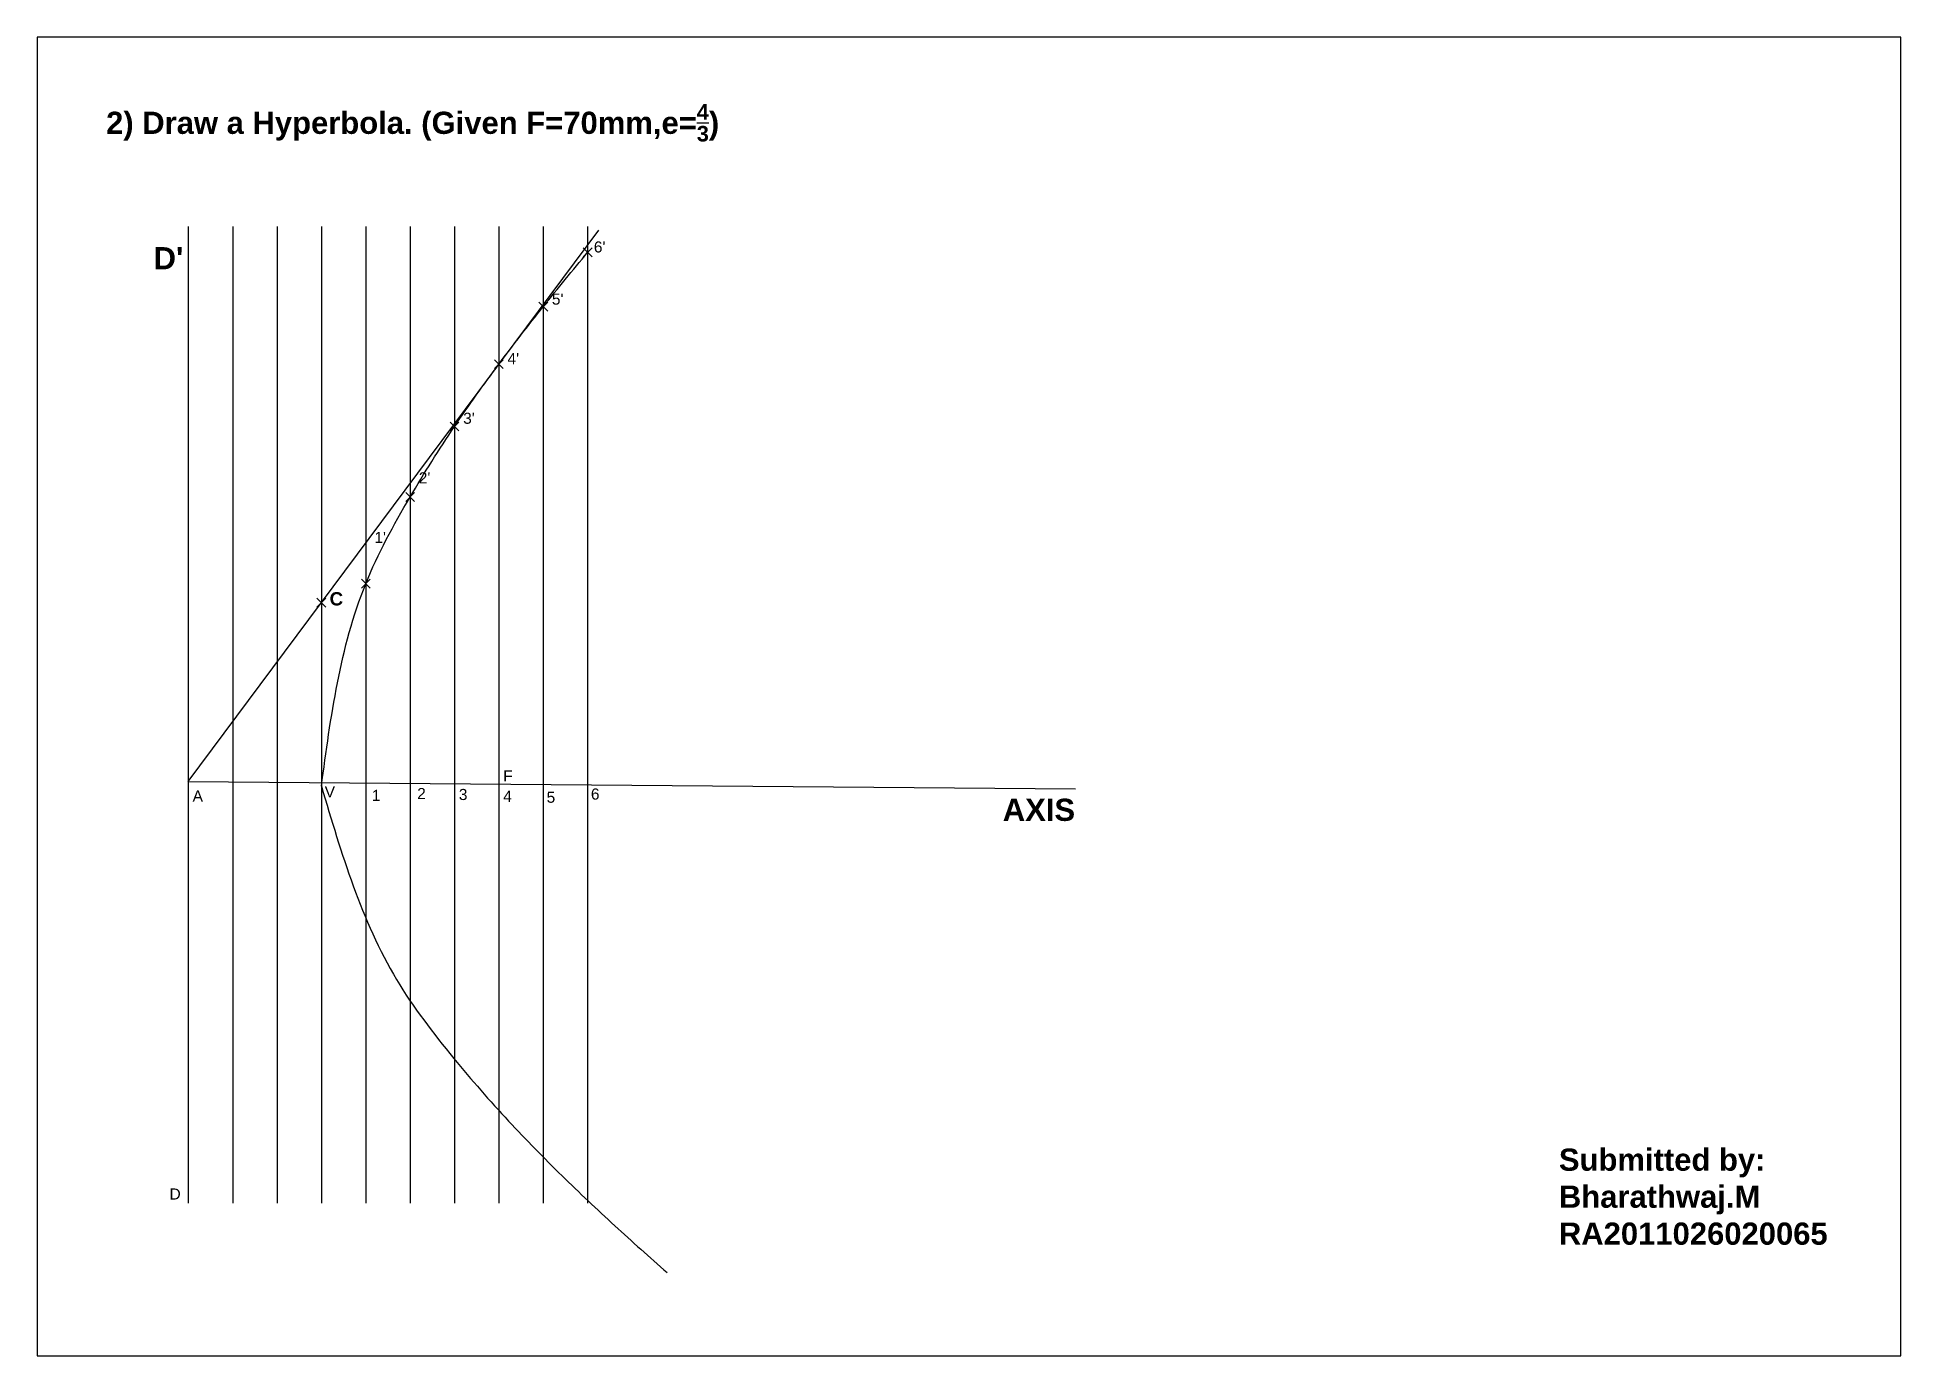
# Model space of a CAD drawing. Header units: millimetres. Extents: x -12 to 408, y -30 to 267.
import ezdxf

# ---------------------------------------------------------------- set-up
doc = ezdxf.new("R2010")
doc.units = ezdxf.units.MM
doc.header["$PDMODE"] = 3
doc.styles.get("Standard").update_dxf_attribs({"font": 'arial.ttf'})

msp = doc.modelspace()

# ---------------------------------------------------------------- linework, layer by layer
for p, q in [((22.53, 223.97), (22.53, 3.97)), ((22.53, 98.97), (115.03, 223.16)), ((32.53, 223.97), (32.53, 3.97)), ((42.53, 223.97), (42.53, 3.97)), ((52.53, 223.97), (52.53, 3.97)), ((62.53, 223.97), (62.53, 3.97)), ((72.53, 223.97), (72.53, 3.97)), ((82.53, 223.97), (82.53, 3.97)), ((102.53, 223.97), (102.53, 3.97)), ((112.53, 223.97), (112.53, 3.97)), ((22.53, 98.97), (222.52, 97.31))]:
    msp.add_line(p, q)
at = {"color": 40, "true_color": 0xf8d731}
msp.add_line((92.53, 223.97), (92.53, 3.97), dxfattribs=at)
msp.add_lwpolyline([(-11.51, -30.41), (408.49, -30.41), (408.49, 266.59), (-11.51, 266.59)], close=True)
at = {"color": 3, "lineweight": -2}
for points in [[(52.53, 97.86), (62.53, 143.5), (72.53, 163.04), (82.53, 178.91), (92.53, 192.95), (102.53, 205.91), (112.53, 218.16)], [(52.53, 97.86), (69.48, 54.32), (82.38, 36.57), (94.72, 22.44), (106.77, 10.12), (118.66, -1.13), (130.44, -11.69)]]:
    msp.add_spline(points, degree=3, dxfattribs=at)
for p in [(112.53, 218.16), (102.53, 205.91), (92.53, 192.95), (82.53, 178.91), (72.53, 163.04), (62.53, 143.5), (52.53, 139.25)]:
    msp.add_point(p)

# ---------------------------------------------------------------- texts
at = {"attachment_point": 1}
for s, width, heights, insert, char_height in [('\\A1;{\\fArial|b1|i0|c0|p34;2) Draw a Hyperbola. (Given F=70mm,e=\\H0.7x;\\S4/3;\\H1.42857x;)}', 167.5148, [15.97], (4, 251.53), 5), ("{\\fArial|b1|i0|c0|p34;\\H2x;D'} ", 8.4769, [0], (14.71, 219.33), 2.5), (" 6'", 7.3736, [0], (112.96, 220.61), 2.5), ("  5'", 7.3736, [0], (102.53, 208.87), 2.5), ("  4'", 7.3736, [0], (92.53, 195.45), 2.5), ("  3'", 7.3736, [0], (82.53, 182.02), 2.5), ("  2'", 7.3736, [0], (72.53, 168.6), 2.5), ("  1'", 7.3736, [0], (62.53, 155.17), 2.5), (' {\\fArial|b1|i0|c0|p34;\\H1.2x;C}', 7.3736, [0], (53.41, 141.6), 2.5), (' F', 7.3736, [0], (92.53, 101.46), 2.5), (' A', 7.3736, [0], (22.53, 96.93), 2.5), (' V', 7.3736, [0], (52.3, 97.86), 2.5), (' 1', 7.3736, [0], (62.93, 97.07), 2.5), (' 2', 7.3736, [0], (73.14, 97.48), 2.5), (' 3', 7.3736, [0], (82.53, 97.27), 2.5), (' 4', 7.3736, [0], (92.53, 96.86), 2.5), (' 5', 7.3736, [0], (102.32, 96.66), 2.5), (' 6', 7.3736, [0], (112.3, 97.37), 2.5), ('{\\fArial|b1|i0|c0|p34;AXIS}', 15.3853, [0], (206.1, 95.07), 5), ('{\\fArial|b1|i0|c0|p34;Submitted by:\\PBharathwaj.M\\PRA2011026020065}', 105.352, [0], (331.44, 16.26), 5), ('D', 6.9899, [0], (18.3, 7.27), 2.5)]:
    msp.add_mtext_dynamic_manual_height_columns(s, width=width, gutter_width=12.5, heights=heights, dxfattribs=dict(at, insert=insert, char_height=char_height))

doc.saveas('drawing.dxf')
